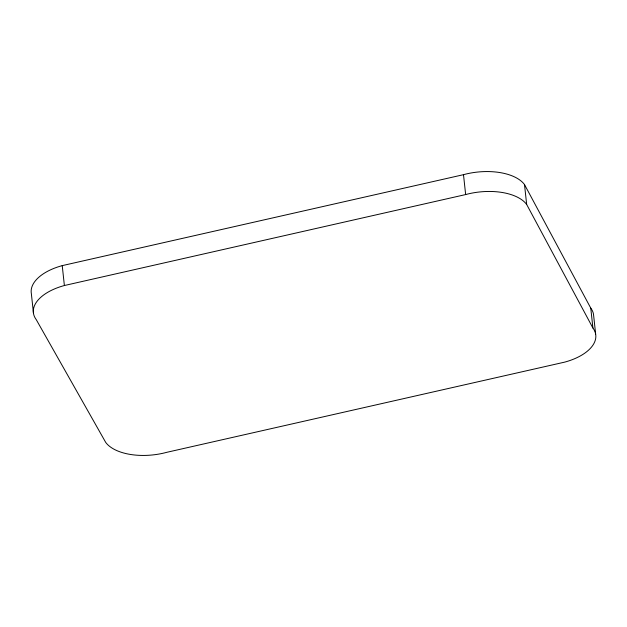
<?xml version="1.0" encoding="UTF-8"?>
<svg xmlns="http://www.w3.org/2000/svg" width="627" height="627" viewBox="0 0 627 627"><rect width="100%" height="100%" fill="white"/><g stroke="black" fill="none" stroke-linecap="round" stroke-linejoin="round"><path stroke-width="0.94" d="M33.497 313.508L31.35 293.616A47.715 24.712 -6.2 0 1 62.23 265.629L463.494 174.674A47.715 24.712 -6.2 0 1 524.509 184.565L590.767 308.123A47.715 24.712 -6.2 0 1 593.503 314.229L595.65 334.12M64.385 285.52L465.649 194.566A47.715 24.712 -6.2 0 1 526.664 204.457L592.915 328.015A47.715 24.712 -6.2 0 1 564.77 362.108L166.743 452.326A47.715 24.712 -6.2 0 1 105.728 442.435L36.233 319.613A47.715 24.712 -6.2 0 1 64.385 285.52L62.23 265.629M590.767 308.123L592.915 328.015M524.509 184.565L526.664 204.457M463.494 174.674L465.649 194.566"/></g></svg>
